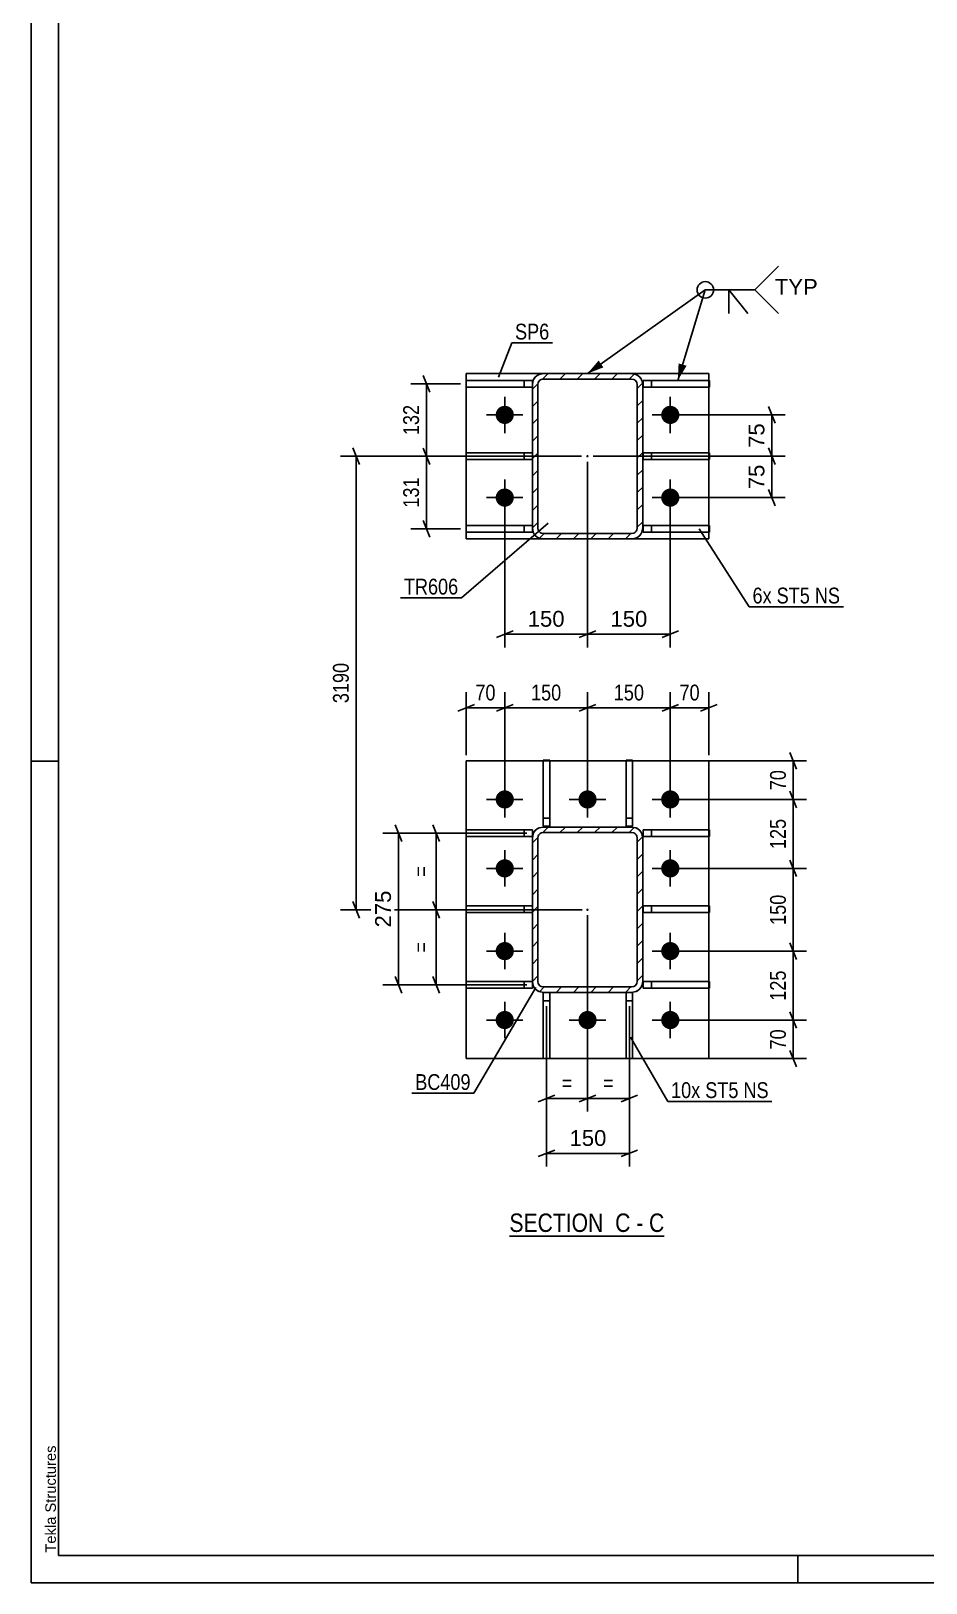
# Model space of a CAD drawing. Header units: millimetres. Extents: x 0 to 1189, y 0 to 841.
# Drawn here: x 0 to 162.2, y 0 to 281.4 of the extents above; entities that cross this region are included whole.
import ezdxf

# ---------------------------------------------------------------- set-up
doc = ezdxf.new("R2010")
doc.units = ezdxf.units.MM
doc.linetypes.add('DXK_LINE_DOT2', pattern=[3.9198, 1.9599, -1.9599])
doc.linetypes.add('DXK_LINE_DOT3', pattern=[5.9187, 2.979, -0.9799, 0.9799, -0.9799])
doc.styles.add('Arial', font='ARIAL.TTF', dxfattribs={"height": 0.2})
doc.styles.add('Arial Narrow', font='ARIALN.TTF', dxfattribs={"height": 0.2})

# ---------------------------------------------------------------- blocks, each defined once
blk = doc.blocks.new('Unknown-761554047-1135')
at = {"color": 5, "linetype": 'Continuous'}
for p, q in [((0, 841), (0, 0)), ((5, 836), (5, 5)), ((5, 149), (0, 149)), ((5, 5), (1184, 5)), ((139, 0), (139, 5)), ((0, 0), (1189, 0))]:
    blk.add_line(p, q, dxfattribs=at)
at = {"color": 174, "linetype": 'Continuous', "style": 'Arial'}
blk.add_text('Tekla Structures', height=1.9102, rotation=90, dxfattribs=at).set_placement((4.5, 5.5))
blk = doc.blocks.new('Unknown-761554047-14 - 5175')
at = {"color": 6, "linetype": 'Continuous'}
blk.add_line((86.72, 62.9), (114.79, 62.9), dxfattribs=at)
at = {"color": 0, "linetype": 'Continuous'}
blk.add_wipeout([(104.83, 63.65), (104.83, 67.15), (86.72, 67.15), (86.72, 63.65)], dxfattribs=at)
at = {"color": 7, "linetype": 'Continuous', "style": 'Arial Narrow'}
blk.add_text('SECTION ', height=3.34, dxfattribs=at).set_placement((86.72, 63.65))
at = {"color": 0, "linetype": 'Continuous'}
blk.add_wipeout([(108.65, 63.65), (108.65, 67.15), (105.88, 67.15), (105.88, 63.65)], dxfattribs=at)
blk.add_wipeout([(110.97, 63.65), (110.97, 67.15), (109.7, 67.15), (109.7, 63.65)], dxfattribs=at)
at = {"color": 7, "linetype": 'Continuous', "style": 'Arial Narrow'}
blk.add_text('C', height=3.34, dxfattribs=at).set_placement((105.88, 63.65))
at = {"color": 0, "linetype": 'Continuous'}
blk.add_wipeout([(114.79, 63.65), (114.79, 67.15), (112.02, 67.15), (112.02, 63.65)], dxfattribs=at)
at = {"color": 7, "linetype": 'Continuous', "style": 'Arial Narrow'}
for s, p in [('-', (109.7, 63.65)), ('C', (112.02, 63.65))]:
    blk.add_text(s, height=3.34, dxfattribs=at).set_placement(p)
blk = doc.blocks.new('Part-761554047-5218 - 5175')
at = {"color": 2, "linetype": 'Continuous'}
for p, q in [((92.85, 95.07), (92.85, 107.07)), ((92.85, 107.07), (92.87, 107.07)), ((94.05, 107.07), (94.05, 95.07)), ((94.05, 95.07), (92.85, 95.07))]:
    blk.add_line(p, q, dxfattribs=at)
at = {"color": 7, "linetype": 'DXK_LINE_DOT2'}
for p, q in [((92.85, 107.07), (94.05, 107.07)), ((92.85, 105.57), (94.05, 105.57))]:
    blk.add_line(p, q, dxfattribs=at)
blk = doc.blocks.new('Part-761554047-5250 - 5175')
at = {"linetype": 'Continuous'}
h = blk.add_hatch(dxfattribs=at)
h.set_pattern_fill('', scale=0.7, style=0, pattern_type=0)
h.set_pattern_definition([(45, (90.87, 109.0657), (-1.57154, 1.57154), [])])
h.paths.add_polyline_path([(90.87, 135.07), (90.87, 109.07), (91.02, 108.3), (91.46, 107.65), (92.1, 107.22), (92.87, 107.07), (108.87, 107.07), (109.64, 107.22), (110.28, 107.65), (110.72, 108.3), (110.87, 109.07), (110.87, 135.07), (110.72, 135.83), (110.28, 136.48), (109.64, 136.91), (108.87, 137.07), (92.87, 137.07), (92.1, 136.91), (91.46, 136.48), (91.02, 135.83)])
h.paths.add_polyline_path([(92.16, 135.77), (92.49, 135.99), (92.87, 136.07), (108.87, 136.07), (109.25, 135.99), (109.58, 135.77), (109.79, 135.45), (109.87, 135.07), (109.87, 109.07), (109.79, 108.68), (109.58, 108.36), (109.25, 108.14), (108.87, 108.07), (92.87, 108.07), (92.49, 108.14), (92.16, 108.36), (91.95, 108.68), (91.87, 109.07), (91.87, 135.07), (91.95, 135.45)])
blk.add_hatch(color=30, dxfattribs=at).paths.add_polyline_path([(100.87, 121.97, -1), (100.87, 122.17, -1)])
at = {"color": 7, "linetype": 'DXK_LINE_DOT2'}
for p, q in [((90.87, 135.07), (91.02, 135.83)), ((91.95, 135.45), (91.87, 135.07)), ((92.1, 136.91), (92.87, 137.07)), ((92.87, 136.07), (92.49, 135.99)), ((92.87, 137.07), (108.87, 137.07)), ((92.87, 136.07), (108.87, 136.07)), ((108.87, 137.07), (109.64, 136.91)), ((109.25, 135.99), (108.87, 136.07)), ((109.87, 135.07), (109.79, 135.45)), ((110.72, 135.83), (110.87, 135.07)), ((90.87, 109.07), (90.87, 135.07)), ((91.87, 109.07), (91.87, 135.07)), ((109.87, 109.07), (109.87, 135.07)), ((110.87, 109.07), (110.87, 135.07)), ((91.02, 108.3), (90.87, 109.07)), ((91.87, 109.07), (91.95, 108.68)), ((92.87, 107.07), (92.1, 107.22)), ((92.49, 108.14), (92.87, 108.07)), ((92.87, 108.07), (108.87, 108.07)), ((92.87, 107.07), (108.87, 107.07)), ((108.87, 108.07), (109.25, 108.14)), ((109.64, 107.22), (108.87, 107.07)), ((109.79, 108.68), (109.87, 109.07)), ((110.87, 109.07), (110.72, 108.3))]:
    blk.add_line(p, q, dxfattribs=at)
at = {"color": 2, "linetype": 'Continuous'}
for p, q in [((91.02, 135.83), (90.87, 135.07)), ((91.87, 135.07), (91.95, 135.45)), ((92.87, 137.07), (92.1, 136.91)), ((92.49, 135.99), (92.87, 136.07)), ((92.87, 137.07), (108.87, 137.07)), ((92.87, 136.07), (108.87, 136.07)), ((109.64, 136.91), (108.87, 137.07)), ((108.87, 136.07), (109.25, 135.99)), ((109.79, 135.45), (109.87, 135.07)), ((110.87, 135.07), (110.72, 135.83)), ((90.87, 109.07), (90.87, 135.07)), ((91.87, 109.07), (91.87, 135.07)), ((109.87, 109.07), (109.87, 135.07)), ((110.87, 109.07), (110.87, 135.07)), ((90.87, 109.07), (91.02, 108.3)), ((91.95, 108.68), (91.87, 109.07)), ((92.1, 107.22), (92.87, 107.07)), ((92.87, 108.07), (92.49, 108.14)), ((92.87, 108.07), (108.87, 108.07)), ((92.87, 107.07), (108.87, 107.07)), ((109.25, 108.14), (108.87, 108.07)), ((108.87, 107.07), (109.64, 107.22)), ((109.87, 109.07), (109.79, 108.68)), ((110.72, 108.3), (110.87, 109.07))]:
    blk.add_line(p, q, dxfattribs=at)
at = {"color": 30, "linetype": 'DXK_LINE_DOT3'}
blk.add_line((100.87, 122.07), (100.87, 122.07), dxfattribs=at)
at = {"color": 30, "linetype": 'Continuous'}
blk.add_circle((100.87, 122.07), 0.1, dxfattribs=at)
at = {"color": 7, "linetype": 'DXK_LINE_DOT2'}
for centre, radius, start, end in [((92.87, 135.07), 2, 112.5, 157.5), ((92.87, 135.07), 1, 112.5, 157.5), ((108.87, 135.07), 1, 22.5, 67.5), ((108.87, 135.07), 2, 22.5, 67.5), ((92.87, 109.07), 2, 202.5, 247.5), ((92.87, 109.07), 1, 202.5, 247.5), ((108.87, 109.07), 1, 292.5, 337.5), ((108.87, 109.07), 2, 292.5, 337.5)]:
    blk.add_arc(centre, radius, start, end, dxfattribs=at)
at = {"color": 2, "linetype": 'Continuous'}
for centre, radius, start, end in [((92.87, 135.07), 2, 112.5, 157.5), ((92.87, 135.07), 1, 112.5, 157.5), ((108.87, 135.07), 1, 22.5, 67.5), ((108.87, 135.07), 2, 22.5, 67.5), ((92.87, 109.07), 2, 202.5, 247.5), ((92.87, 109.07), 1, 202.5, 247.5), ((108.87, 109.07), 1, 292.5, 337.5), ((108.87, 109.07), 2, 292.5, 337.5)]:
    blk.add_arc(centre, radius, start, end, dxfattribs=at)
blk = doc.blocks.new('Part-761554047-5229 - 5175')
at = {"color": 2, "linetype": 'Continuous'}
for p, q in [((78.87, 149.07), (92.85, 149.07)), ((78.87, 95.07), (78.87, 149.07)), ((107.85, 149.07), (94.05, 149.07)), ((122.87, 149.07), (109.05, 149.07)), ((122.87, 136.55), (122.87, 149.07)), ((122.87, 122.8), (122.87, 135.35)), ((122.87, 109.05), (122.87, 121.6)), ((122.87, 95.07), (122.87, 107.85)), ((122.87, 95.07), (78.87, 95.07))]:
    blk.add_line(p, q, dxfattribs=at)
at = {"color": 7, "linetype": 'DXK_LINE_DOT2'}
for p, q in [((92.85, 149.07), (94.05, 149.07)), ((109.05, 149.07), (107.85, 149.07)), ((122.87, 135.35), (122.87, 136.55)), ((122.87, 121.6), (122.87, 122.8)), ((122.87, 107.85), (122.87, 109.05))]:
    blk.add_line(p, q, dxfattribs=at)
blk = doc.blocks.new('Part-761554047-5213 - 5175')
at = {"color": 2, "linetype": 'Continuous'}
for p, q in [((107.85, 137.2), (107.85, 149.2)), ((107.85, 149.2), (109.05, 149.2)), ((109.05, 149.2), (109.05, 137.2)), ((109.05, 137.2), (107.85, 137.2))]:
    blk.add_line(p, q, dxfattribs=at)
at = {"color": 7, "linetype": 'DXK_LINE_DOT2'}
blk.add_line((107.85, 138.7), (109.05, 138.7), dxfattribs=at)
blk = doc.blocks.new('Part-761554047-5223 - 5175')
at = {"color": 2, "linetype": 'Continuous'}
for p, q in [((107.85, 95.07), (107.85, 107.07)), ((109.05, 107.07), (108.87, 107.07)), ((109.05, 107.07), (109.05, 95.07)), ((109.05, 95.07), (107.85, 95.07))]:
    blk.add_line(p, q, dxfattribs=at)
at = {"color": 7, "linetype": 'DXK_LINE_DOT2'}
for p, q in [((108.87, 107.07), (107.85, 107.07)), ((107.85, 105.57), (109.05, 105.57))]:
    blk.add_line(p, q, dxfattribs=at)
blk = doc.blocks.new('Part-761554047-5288 - 5175')
at = {"color": 2, "linetype": 'Continuous'}
for p, q in [((92.85, 137.2), (92.85, 149.2)), ((92.85, 149.2), (94.05, 149.2)), ((94.05, 149.2), (94.05, 137.2)), ((94.05, 137.2), (92.85, 137.2))]:
    blk.add_line(p, q, dxfattribs=at)
at = {"color": 7, "linetype": 'DXK_LINE_DOT2'}
blk.add_line((92.85, 138.7), (94.05, 138.7), dxfattribs=at)
blk = doc.blocks.new('Part-761554047-5228 - 5175')
at = {"color": 2, "linetype": 'Continuous'}
for p, q in [((78.87, 189.3), (78.87, 219.3)), ((78.87, 219.3), (92.87, 219.3)), ((122.87, 219.3), (108.87, 219.3)), ((122.87, 219.3), (122.87, 218.05)), ((122.87, 216.85), (122.87, 204.9)), ((122.87, 191.75), (122.87, 203.7)), ((78.87, 189.3), (92.87, 189.3)), ((122.87, 189.3), (108.87, 189.3)), ((122.87, 189.3), (122.87, 190.55))]:
    blk.add_line(p, q, dxfattribs=at)
at = {"color": 7, "linetype": 'DXK_LINE_DOT2'}
for p, q in [((92.87, 219.3), (108.87, 219.3)), ((122.87, 219.3), (122.87, 203.7)), ((122.87, 218.05), (122.87, 216.85)), ((122.87, 203.7), (122.87, 204.9)), ((122.87, 190.55), (122.87, 191.75)), ((92.87, 189.3), (108.87, 189.3))]:
    blk.add_line(p, q, dxfattribs=at)
blk = doc.blocks.new('Part-761554047-5245 - 5175')
at = {"linetype": 'Continuous'}
h = blk.add_hatch(dxfattribs=at)
h.set_pattern_fill('', scale=0.7, style=0, pattern_type=0)
h.set_pattern_definition([(45, (90.87, 191.296), (-1.57154, 1.57154), [])])
h.paths.add_polyline_path([(90.87, 217.3), (90.87, 191.3), (91.02, 190.53), (91.46, 189.88), (92.1, 189.45), (92.87, 189.3), (108.87, 189.3), (109.64, 189.45), (110.28, 189.88), (110.72, 190.53), (110.87, 191.3), (110.87, 217.3), (110.72, 218.06), (110.28, 218.71), (109.64, 219.14), (108.87, 219.3), (92.87, 219.3), (92.1, 219.14), (91.46, 218.71), (91.02, 218.06)])
h.paths.add_polyline_path([(92.16, 218), (92.49, 218.22), (92.87, 218.3), (108.87, 218.3), (109.25, 218.22), (109.58, 218), (109.79, 217.68), (109.87, 217.3), (109.87, 191.3), (109.79, 190.91), (109.58, 190.59), (109.25, 190.37), (108.87, 190.3), (92.87, 190.3), (92.49, 190.37), (92.16, 190.59), (91.95, 190.91), (91.87, 191.3), (91.87, 217.3), (91.95, 217.68)])
blk.add_hatch(color=30, dxfattribs=at).paths.add_polyline_path([(100.87, 204.2, -1), (100.87, 204.4, -1)])
at = {"color": 7, "linetype": 'DXK_LINE_DOT2'}
for p, q in [((90.87, 217.3), (91.02, 218.06)), ((90.87, 191.3), (90.87, 217.3)), ((91.95, 217.68), (91.87, 217.3)), ((91.87, 191.3), (91.87, 217.3)), ((92.1, 219.14), (92.87, 219.3)), ((92.87, 218.3), (92.49, 218.22)), ((92.87, 219.3), (108.87, 219.3)), ((92.87, 218.3), (108.87, 218.3)), ((108.87, 219.3), (109.64, 219.14)), ((109.25, 218.22), (108.87, 218.3)), ((109.87, 217.3), (109.79, 217.68)), ((109.87, 191.3), (109.87, 217.3)), ((110.72, 218.06), (110.87, 217.3)), ((110.87, 191.3), (110.87, 217.3)), ((91.02, 190.53), (90.87, 191.3)), ((91.87, 191.3), (91.95, 190.91)), ((92.87, 189.3), (92.1, 189.45)), ((92.49, 190.37), (92.87, 190.3)), ((92.87, 190.3), (108.87, 190.3)), ((92.87, 189.3), (108.87, 189.3)), ((108.87, 190.3), (109.25, 190.37)), ((109.64, 189.45), (108.87, 189.3)), ((109.79, 190.91), (109.87, 191.3)), ((110.87, 191.3), (110.72, 190.53))]:
    blk.add_line(p, q, dxfattribs=at)
at = {"color": 2, "linetype": 'Continuous'}
for p, q in [((91.02, 218.06), (90.87, 217.3)), ((90.87, 191.3), (90.87, 217.3)), ((91.87, 217.3), (91.95, 217.68)), ((91.87, 191.3), (91.87, 217.3)), ((92.87, 219.3), (92.1, 219.14)), ((92.49, 218.22), (92.87, 218.3)), ((92.87, 219.3), (108.87, 219.3)), ((92.87, 218.3), (108.87, 218.3)), ((109.64, 219.14), (108.87, 219.3)), ((108.87, 218.3), (109.25, 218.22)), ((109.79, 217.68), (109.87, 217.3)), ((109.87, 191.3), (109.87, 217.3)), ((110.87, 217.3), (110.72, 218.06)), ((110.87, 191.3), (110.87, 217.3)), ((90.87, 191.3), (91.02, 190.53)), ((91.95, 190.91), (91.87, 191.3)), ((92.1, 189.45), (92.87, 189.3)), ((92.87, 190.3), (92.49, 190.37)), ((92.87, 190.3), (108.87, 190.3)), ((92.87, 189.3), (108.87, 189.3)), ((109.25, 190.37), (108.87, 190.3)), ((108.87, 189.3), (109.64, 189.45)), ((109.87, 191.3), (109.79, 190.91)), ((110.72, 190.53), (110.87, 191.3))]:
    blk.add_line(p, q, dxfattribs=at)
at = {"color": 30, "linetype": 'DXK_LINE_DOT3'}
blk.add_line((100.87, 204.3), (100.87, 204.3), dxfattribs=at)
at = {"color": 30, "linetype": 'Continuous'}
blk.add_circle((100.87, 204.3), 0.1, dxfattribs=at)
at = {"color": 7, "linetype": 'DXK_LINE_DOT2'}
for centre, radius, start, end in [((92.87, 217.3), 2, 112.5, 157.5), ((92.87, 217.3), 1, 112.5, 157.5), ((108.87, 217.3), 1, 22.5, 67.5), ((108.87, 217.3), 2, 22.5, 67.5), ((92.87, 191.3), 2, 202.5, 247.5), ((92.87, 191.3), 1, 202.5, 247.5), ((108.87, 191.3), 1, 292.5, 337.5), ((108.87, 191.3), 2, 292.5, 337.5)]:
    blk.add_arc(centre, radius, start, end, dxfattribs=at)
at = {"color": 2, "linetype": 'Continuous'}
for centre, radius, start, end in [((92.87, 217.3), 2, 112.5, 157.5), ((92.87, 217.3), 1, 112.5, 157.5), ((108.87, 217.3), 1, 22.5, 67.5), ((108.87, 217.3), 2, 22.5, 67.5), ((92.87, 191.3), 2, 202.5, 247.5), ((92.87, 191.3), 1, 202.5, 247.5), ((108.87, 191.3), 1, 292.5, 337.5), ((108.87, 191.3), 2, 292.5, 337.5)]:
    blk.add_arc(centre, radius, start, end, dxfattribs=at)
blk = doc.blocks.new('Part-761554047-5258 - 5175')
at = {"color": 2, "linetype": 'Continuous'}
for p, q in [((122.95, 109.05), (110.95, 109.05)), ((110.95, 107.85), (110.95, 109.05)), ((122.95, 107.85), (110.95, 107.85)), ((122.95, 109.05), (122.95, 107.85))]:
    blk.add_line(p, q, dxfattribs=at)
at = {"color": 7, "linetype": 'DXK_LINE_DOT2'}
blk.add_line((112.45, 107.85), (112.45, 109.05), dxfattribs=at)
blk = doc.blocks.new('Part-761554047-5263 - 5175')
at = {"color": 2, "linetype": 'Continuous'}
for p, q in [((122.95, 136.55), (110.95, 136.55)), ((110.95, 135.35), (110.95, 136.55)), ((122.95, 135.35), (110.95, 135.35)), ((122.95, 136.55), (122.95, 135.35))]:
    blk.add_line(p, q, dxfattribs=at)
at = {"color": 7, "linetype": 'DXK_LINE_DOT2'}
blk.add_line((112.45, 135.35), (112.45, 136.55), dxfattribs=at)
blk = doc.blocks.new('Part-761554047-5268 - 5175')
at = {"color": 2, "linetype": 'Continuous'}
for p, q in [((122.95, 122.8), (110.95, 122.8)), ((110.95, 121.6), (110.95, 122.8)), ((122.95, 121.6), (110.95, 121.6)), ((122.95, 122.8), (122.95, 121.6))]:
    blk.add_line(p, q, dxfattribs=at)
at = {"color": 7, "linetype": 'DXK_LINE_DOT2'}
blk.add_line((112.45, 121.6), (112.45, 122.8), dxfattribs=at)
blk = doc.blocks.new('Part-761554047-5273 - 5175')
at = {"color": 2, "linetype": 'Continuous'}
for p, q in [((78.87, 107.85), (78.87, 109.05)), ((78.87, 109.05), (90.87, 109.05)), ((78.87, 107.85), (90.87, 107.85)), ((90.87, 107.85), (90.87, 109.05))]:
    blk.add_line(p, q, dxfattribs=at)
at = {"color": 7, "linetype": 'DXK_LINE_DOT2'}
blk.add_line((89.37, 107.85), (89.37, 109.05), dxfattribs=at)
blk = doc.blocks.new('Part-761554047-5278 - 5175')
at = {"color": 2, "linetype": 'Continuous'}
for p, q in [((78.87, 135.35), (78.87, 136.55)), ((78.87, 136.55), (90.87, 136.55)), ((78.87, 135.35), (90.87, 135.35)), ((90.87, 135.35), (90.87, 136.55))]:
    blk.add_line(p, q, dxfattribs=at)
at = {"color": 7, "linetype": 'DXK_LINE_DOT2'}
blk.add_line((89.37, 135.35), (89.37, 136.55), dxfattribs=at)
blk = doc.blocks.new('Bolt-761554047-5347 - 5175')
at = {"linetype": 'Continuous'}
for points in [[(84.22, 211.8, -1), (87.52, 211.8, -1)], [(114.22, 211.8, -1), (117.52, 211.8, -1)], [(84.22, 196.8, -1), (87.52, 196.8, -1)], [(114.22, 196.8, -1), (117.52, 196.8, -1)]]:
    blk.add_hatch(color=1, dxfattribs=at).paths.add_polyline_path(points)
at = {"color": 1, "linetype": 'Continuous'}
for p, q in [((85.87, 208.5), (85.87, 215.1)), ((115.87, 208.5), (115.87, 215.1)), ((82.57, 211.8), (89.17, 211.8)), ((112.57, 211.8), (119.17, 211.8)), ((85.87, 193.5), (85.87, 200.1)), ((115.87, 193.5), (115.87, 200.1)), ((82.57, 196.8), (89.17, 196.8)), ((112.57, 196.8), (119.17, 196.8))]:
    blk.add_line(p, q, dxfattribs=at)
blk = doc.blocks.new('Part-761554047-5283 - 5175')
at = {"color": 2, "linetype": 'Continuous'}
for p, q in [((78.87, 121.6), (78.87, 122.8)), ((78.87, 122.8), (90.87, 122.8)), ((78.87, 121.6), (90.87, 121.6))]:
    blk.add_line(p, q, dxfattribs=at)
at = {"color": 7, "linetype": 'DXK_LINE_DOT2'}
for p, q in [((89.37, 121.6), (89.37, 122.8)), ((90.87, 121.6), (90.87, 122.8))]:
    blk.add_line(p, q, dxfattribs=at)
blk = doc.blocks.new('Part-761554047-5311 - 5175')
at = {"color": 2, "linetype": 'Continuous'}
for p, q in [((122.95, 191.75), (110.95, 191.75)), ((110.95, 190.55), (110.95, 191.75)), ((122.95, 191.75), (122.95, 190.55)), ((122.95, 190.55), (110.95, 190.55))]:
    blk.add_line(p, q, dxfattribs=at)
at = {"color": 7, "linetype": 'DXK_LINE_DOT2'}
blk.add_line((112.45, 190.55), (112.45, 191.75), dxfattribs=at)
blk = doc.blocks.new('Part-761554047-5316 - 5175')
at = {"color": 2, "linetype": 'Continuous'}
for p, q in [((122.95, 218.05), (110.95, 218.05)), ((110.95, 216.85), (110.95, 218.05)), ((122.95, 216.85), (110.95, 216.85)), ((122.95, 218.05), (122.95, 216.85))]:
    blk.add_line(p, q, dxfattribs=at)
at = {"color": 7, "linetype": 'DXK_LINE_DOT2'}
blk.add_line((112.45, 216.85), (112.45, 218.05), dxfattribs=at)
blk = doc.blocks.new('Part-761554047-5321 - 5175')
at = {"color": 2, "linetype": 'Continuous'}
for p, q in [((122.95, 204.9), (110.95, 204.9)), ((110.95, 203.7), (110.95, 204.9)), ((122.95, 203.7), (110.95, 203.7)), ((122.95, 204.9), (122.95, 203.7))]:
    blk.add_line(p, q, dxfattribs=at)
at = {"color": 7, "linetype": 'DXK_LINE_DOT2'}
blk.add_line((112.45, 203.7), (112.45, 204.9), dxfattribs=at)
blk = doc.blocks.new('Part-761554047-5326 - 5175')
at = {"color": 2, "linetype": 'Continuous'}
for p, q in [((78.87, 190.55), (78.87, 191.75)), ((78.87, 191.75), (90.87, 191.75)), ((78.87, 190.55), (90.87, 190.55)), ((90.87, 190.55), (90.87, 191.3))]:
    blk.add_line(p, q, dxfattribs=at)
at = {"color": 7, "linetype": 'DXK_LINE_DOT2'}
for p, q in [((89.37, 190.55), (89.37, 191.75)), ((90.87, 191.3), (90.87, 191.75))]:
    blk.add_line(p, q, dxfattribs=at)
blk = doc.blocks.new('Part-761554047-5331 - 5175')
at = {"color": 2, "linetype": 'Continuous'}
for p, q in [((78.87, 216.85), (78.87, 218.05)), ((78.87, 218.05), (90.87, 218.05)), ((78.87, 216.85), (90.87, 216.85)), ((90.87, 218.05), (90.87, 217.3))]:
    blk.add_line(p, q, dxfattribs=at)
at = {"color": 7, "linetype": 'DXK_LINE_DOT2'}
for p, q in [((89.37, 216.85), (89.37, 218.05)), ((90.87, 217.3), (90.87, 216.85))]:
    blk.add_line(p, q, dxfattribs=at)
blk = doc.blocks.new('Part-761554047-5336 - 5175')
at = {"color": 2, "linetype": 'Continuous'}
for p, q in [((78.87, 203.7), (78.87, 204.9)), ((78.87, 204.9), (90.87, 204.9)), ((78.87, 203.7), (90.87, 203.7))]:
    blk.add_line(p, q, dxfattribs=at)
at = {"color": 7, "linetype": 'DXK_LINE_DOT2'}
for p, q in [((89.37, 203.7), (89.37, 204.9)), ((90.87, 204.9), (90.87, 203.7))]:
    blk.add_line(p, q, dxfattribs=at)
blk = doc.blocks.new('Bolt-761554047-5348 - 5175')
at = {"linetype": 'Continuous'}
for points in [[(84.22, 142.07, -1), (87.52, 142.07, -1)], [(99.22, 142.07, -1), (102.52, 142.07, -1)], [(114.22, 142.07, -1), (117.52, 142.07, -1)], [(84.22, 129.57, -1), (87.52, 129.57, -1)], [(114.22, 129.57, -1), (117.52, 129.57, -1)], [(84.22, 114.57, -1), (87.52, 114.57, -1)], [(114.22, 114.57, -1), (117.52, 114.57, -1)], [(84.22, 102.07, -1), (87.52, 102.07, -1)], [(99.22, 102.07, -1), (102.52, 102.07, -1)], [(114.22, 102.07, -1), (117.52, 102.07, -1)]]:
    blk.add_hatch(color=1, dxfattribs=at).paths.add_polyline_path(points)
at = {"color": 1, "linetype": 'Continuous'}
for p, q in [((85.87, 138.77), (85.87, 145.37)), ((100.87, 138.77), (100.87, 145.37)), ((115.87, 138.77), (115.87, 145.37)), ((82.57, 142.07), (89.17, 142.07)), ((97.57, 142.07), (104.17, 142.07)), ((112.57, 142.07), (119.17, 142.07)), ((85.87, 126.27), (85.87, 132.87)), ((115.87, 126.27), (115.87, 132.87)), ((82.57, 129.57), (89.17, 129.57)), ((112.57, 129.57), (119.17, 129.57)), ((85.87, 111.27), (85.87, 117.87)), ((115.87, 111.27), (115.87, 117.87)), ((82.57, 114.57), (89.17, 114.57)), ((112.57, 114.57), (119.17, 114.57)), ((85.87, 98.77), (85.87, 105.37)), ((100.87, 98.77), (100.87, 105.37)), ((115.87, 98.77), (115.87, 105.37)), ((82.57, 102.07), (89.17, 102.07)), ((97.57, 102.07), (104.17, 102.07)), ((112.57, 102.07), (119.17, 102.07))]:
    blk.add_line(p, q, dxfattribs=at)
blk = doc.blocks.new('StraightDimension-761554047-5542 - 5175')
at = {"color": 7, "linetype": 'Continuous'}
for p, q in [((100.87, 121.07), (100.87, 85.46)), ((108.45, 94.07), (108.45, 85.46)), ((99.37, 87.26), (102.37, 88.46)), ((100.87, 87.86), (108.45, 87.86)), ((109.95, 88.46), (106.95, 87.26))]:
    blk.add_line(p, q, dxfattribs=at)
at = {"color": 0}
blk.add_wipeout([(106.22, 88.61), (106.22, 92.81), (103.1, 92.81), (103.1, 88.61)], dxfattribs=at)
at = {"color": 3, "style": 'Arial Narrow'}
blk.add_text('=', height=2.86, dxfattribs=at).set_placement((103.7, 89.21))
blk = doc.blocks.new('StraightDimension-761554047-9166 - 5175')
at = {"color": 7, "linetype": 'Continuous'}
for p, q in [((100.87, 143.07), (100.87, 161.52)), ((115.87, 143.07), (115.87, 161.52)), ((102.37, 159.27), (99.37, 158.07)), ((100.87, 158.67), (115.87, 158.67)), ((114.37, 158.07), (117.37, 159.27))]:
    blk.add_line(p, q, dxfattribs=at)
at = {"color": 0}
blk.add_wipeout([(111.71, 159.42), (111.71, 163.62), (105.03, 163.62), (105.03, 159.42)], dxfattribs=at)
at = {"color": 3, "style": 'Arial Narrow'}
blk.add_text('150', height=2.863, dxfattribs=at).set_placement((105.63, 160.02))
blk = doc.blocks.new('StraightDimension-761554047-5547 - 5175')
at = {"color": 7, "linetype": 'Continuous'}
for p, q in [((100.87, 121.07), (100.87, 85.46)), ((93.45, 94.07), (93.45, 85.46)), ((91.95, 87.26), (94.95, 88.46)), ((93.45, 87.86), (100.87, 87.86)), ((102.37, 88.46), (99.37, 87.26))]:
    blk.add_line(p, q, dxfattribs=at)
at = {"color": 0}
blk.add_wipeout([(98.72, 88.61), (98.72, 92.81), (95.6, 92.81), (95.6, 88.61)], dxfattribs=at)
at = {"color": 3, "style": 'Arial Narrow'}
blk.add_text('=', height=2.86, dxfattribs=at).set_placement((96.2, 89.21))
blk = doc.blocks.new('StraightDimension-761554047-5521 - 5175')
at = {"color": 7, "linetype": 'Continuous'}
for p, q in [((78.87, 150.07), (78.87, 161.52)), ((85.87, 143.07), (85.87, 161.52)), ((77.37, 158.07), (80.37, 159.27)), ((78.87, 158.67), (85.87, 158.67)), ((87.37, 159.27), (84.37, 158.07))]:
    blk.add_line(p, q, dxfattribs=at)
at = {"color": 0}
blk.add_wipeout([(84.8, 159.42), (84.8, 163.62), (79.94, 163.62), (79.94, 159.42)], dxfattribs=at)
at = {"color": 3, "style": 'Arial Narrow'}
blk.add_text('70', height=2.863, dxfattribs=at).set_placement((80.54, 160.02))
blk = doc.blocks.new('StraightDimension-761554047-9174 - 5175')
at = {"color": 7, "linetype": 'Continuous'}
for p, q in [((137.57, 150.57), (138.77, 147.57)), ((79.87, 149.07), (140.57, 149.07)), ((138.17, 142.07), (138.17, 149.07)), ((138.77, 140.57), (137.57, 143.57)), ((116.87, 142.07), (140.57, 142.07))]:
    blk.add_line(p, q, dxfattribs=at)
at = {"color": 0}
blk.add_wipeout([(137.42, 147.99), (133.22, 147.99), (133.22, 143.14), (137.42, 143.14)], dxfattribs=at)
at = {"color": 3, "style": 'Arial Narrow'}
blk.add_text('70', height=2.863, rotation=90.0002, dxfattribs=at).set_placement((136.82, 143.74))
blk = doc.blocks.new('StraightDimension-761554047-9175 - 5175')
at = {"color": 7, "linetype": 'Continuous'}
for p, q in [((116.87, 102.07), (140.57, 102.07)), ((137.57, 103.57), (138.77, 100.57)), ((138.17, 95.07), (138.17, 102.07)), ((138.77, 93.57), (137.57, 96.57)), ((79.87, 95.07), (140.57, 95.07))]:
    blk.add_line(p, q, dxfattribs=at)
at = {"color": 0}
blk.add_wipeout([(137.42, 100.99), (133.22, 100.99), (133.22, 96.14), (137.42, 96.14)], dxfattribs=at)
at = {"color": 3, "style": 'Arial Narrow'}
blk.add_text('70', height=2.863, rotation=90.0002, dxfattribs=at).set_placement((136.82, 96.74))
blk = doc.blocks.new('StraightDimension-761554047-5460 - 5175')
at = {"color": 7, "linetype": 'Continuous'}
for p, q in [((77.87, 217.45), (68.82, 217.45)), ((72.27, 215.95), (71.07, 218.95)), ((71.67, 204.29), (71.67, 217.45)), ((71.07, 205.79), (72.27, 202.79)), ((99.79, 204.29), (68.82, 204.29))]:
    blk.add_line(p, q, dxfattribs=at)
at = {"color": 0}
blk.add_wipeout([(70.92, 214.21), (66.72, 214.21), (66.72, 207.53), (70.92, 207.53)], dxfattribs=at)
at = {"color": 3, "style": 'Arial Narrow'}
blk.add_text('132', height=2.863, rotation=90.0002, dxfattribs=at).set_placement((70.32, 208.13))
blk = doc.blocks.new('StraightDimension-761554047-14229 - 5175')
at = {"color": 7, "linetype": 'Continuous'}
for p, q in [((100.87, 203.3), (100.87, 169.64)), ((115.87, 195.8), (115.87, 169.64)), ((102.37, 172.64), (99.37, 171.44)), ((100.87, 172.04), (115.87, 172.04)), ((114.37, 171.44), (117.37, 172.64))]:
    blk.add_line(p, q, dxfattribs=at)
at = {"color": 0}
blk.add_wipeout([(112.31, 172.79), (112.31, 176.99), (104.43, 176.99), (104.43, 172.79)], dxfattribs=at)
at = {"color": 3, "style": 'Arial'}
blk.add_text('150', height=2.865, dxfattribs=at).set_placement((105.03, 173.39))
blk = doc.blocks.new('StraightDimension-761554047-5446 - 5175')
at = {"color": 7, "linetype": 'Continuous'}
for p, q in [((59.54, 202.8), (58.34, 205.8)), ((89.87, 204.3), (56.09, 204.3)), ((58.94, 122.07), (58.94, 204.3)), ((99.87, 122.07), (56.09, 122.07)), ((58.34, 123.57), (59.54, 120.57))]:
    blk.add_line(p, q, dxfattribs=at)
at = {"color": 0}
blk.add_wipeout([(58.19, 167.44), (53.99, 167.44), (53.99, 158.93), (58.19, 158.93)], dxfattribs=at)
at = {"color": 3, "style": 'Arial Narrow'}
blk.add_text('3190', height=2.863, rotation=90.0002, dxfattribs=at).set_placement((57.59, 159.53))
blk = doc.blocks.new('StraightDimension-761554047-5531 - 5175')
at = {"color": 7, "linetype": 'Continuous'}
for p, q in [((115.87, 143.07), (115.87, 161.52)), ((122.87, 150.07), (122.87, 161.52)), ((114.37, 158.07), (117.37, 159.27)), ((115.87, 158.67), (122.87, 158.67)), ((124.37, 159.27), (121.37, 158.07))]:
    blk.add_line(p, q, dxfattribs=at)
at = {"color": 0}
blk.add_wipeout([(121.8, 159.42), (121.8, 163.62), (116.94, 163.62), (116.94, 159.42)], dxfattribs=at)
at = {"color": 3, "style": 'Arial Narrow'}
blk.add_text('70', height=2.863, dxfattribs=at).set_placement((117.54, 160.02))
blk = doc.blocks.new('StraightDimension-761554047-5467 - 5175')
at = {"color": 7, "linetype": 'Continuous'}
for p, q in [((72.27, 202.79), (71.07, 205.79)), ((99.79, 204.29), (68.82, 204.29)), ((71.67, 191.15), (71.67, 204.29)), ((71.07, 192.65), (72.27, 189.65)), ((77.87, 191.15), (68.82, 191.15))]:
    blk.add_line(p, q, dxfattribs=at)
at = {"color": 0}
blk.add_wipeout([(70.92, 201.06), (66.72, 201.06), (66.72, 194.38), (70.92, 194.38)], dxfattribs=at)
at = {"color": 3, "style": 'Arial Narrow'}
blk.add_text('131', height=2.863, rotation=90.0002, dxfattribs=at).set_placement((70.32, 194.98))
blk = doc.blocks.new('StraightDimension-761554047-9146 - 5175')
at = {"color": 7, "linetype": 'Continuous'}
for p, q in [((137.57, 116.07), (138.77, 113.07)), ((116.87, 114.57), (140.57, 114.57)), ((138.17, 102.07), (138.17, 114.57)), ((116.87, 102.07), (140.57, 102.07)), ((138.77, 100.57), (137.57, 103.57))]:
    blk.add_line(p, q, dxfattribs=at)
at = {"color": 0}
blk.add_wipeout([(137.42, 111.66), (133.22, 111.66), (133.22, 104.97), (137.42, 104.97)], dxfattribs=at)
at = {"color": 3, "style": 'Arial Narrow'}
blk.add_text('125', height=2.863, rotation=90.0002, dxfattribs=at).set_placement((136.82, 105.57))
blk = doc.blocks.new('StraightDimension-761554047-9148 - 5175')
at = {"color": 7, "linetype": 'Continuous'}
for p, q in [((116.87, 129.57), (140.57, 129.57)), ((138.77, 128.07), (137.57, 131.07)), ((138.17, 114.57), (138.17, 129.57)), ((137.57, 116.07), (138.77, 113.07)), ((116.87, 114.57), (140.57, 114.57))]:
    blk.add_line(p, q, dxfattribs=at)
at = {"color": 0}
blk.add_wipeout([(137.42, 125.41), (133.22, 125.41), (133.22, 118.72), (137.42, 118.72)], dxfattribs=at)
at = {"color": 3, "style": 'Arial Narrow'}
blk.add_text('150', height=2.863, rotation=90.0002, dxfattribs=at).set_placement((136.82, 119.32))
blk = doc.blocks.new('StraightDimension-761554047-9150 - 5175')
at = {"color": 7, "linetype": 'Continuous'}
for p, q in [((137.57, 143.57), (138.77, 140.57)), ((116.87, 142.07), (140.57, 142.07)), ((138.17, 129.57), (138.17, 142.07)), ((116.87, 129.57), (140.57, 129.57)), ((138.77, 128.07), (137.57, 131.07))]:
    blk.add_line(p, q, dxfattribs=at)
at = {"color": 0}
blk.add_wipeout([(137.42, 139.16), (133.22, 139.16), (133.22, 132.47), (137.42, 132.47)], dxfattribs=at)
at = {"color": 3, "style": 'Arial Narrow'}
blk.add_text('125', height=2.863, rotation=90.0002, dxfattribs=at).set_placement((136.82, 133.07))
blk = doc.blocks.new('StraightDimension-761554047-9164 - 5175')
at = {"color": 7, "linetype": 'Continuous'}
for p, q in [((85.87, 143.07), (85.87, 161.52)), ((100.87, 143.07), (100.87, 161.52)), ((87.37, 159.27), (84.37, 158.07)), ((85.87, 158.67), (100.87, 158.67)), ((99.37, 158.07), (102.37, 159.27))]:
    blk.add_line(p, q, dxfattribs=at)
at = {"color": 0}
blk.add_wipeout([(96.71, 159.42), (96.71, 163.62), (90.03, 163.62), (90.03, 159.42)], dxfattribs=at)
at = {"color": 3, "style": 'Arial Narrow'}
blk.add_text('150', height=2.863, dxfattribs=at).set_placement((90.63, 160.02))
blk = doc.blocks.new('StraightDimension-761554047-13929 - 5175')
at = {"color": 7, "linetype": 'Continuous'}
for p, q in [((89.87, 135.95), (70.59, 135.95)), ((74.04, 134.45), (72.84, 137.45)), ((73.44, 122.07), (73.44, 135.95)), ((99.87, 122.07), (70.59, 122.07)), ((72.84, 123.57), (74.04, 120.57))]:
    blk.add_line(p, q, dxfattribs=at)
at = {"color": 0}
blk.add_wipeout([(72.69, 130.57), (68.49, 130.57), (68.49, 127.45), (72.69, 127.45)], dxfattribs=at)
at = {"color": 3, "style": 'Arial Narrow'}
blk.add_text('=', height=2.86, rotation=90.0002, dxfattribs=at).set_placement((72.09, 128.05))
blk = doc.blocks.new('StraightDimension-761554047-13930 - 5175')
at = {"color": 7, "linetype": 'Continuous'}
for p, q in [((99.87, 122.07), (70.59, 122.07)), ((74.04, 120.57), (72.84, 123.57)), ((73.44, 108.45), (73.44, 122.07)), ((72.84, 109.95), (74.04, 106.95)), ((89.87, 108.45), (70.59, 108.45))]:
    blk.add_line(p, q, dxfattribs=at)
at = {"color": 0}
blk.add_wipeout([(72.69, 116.82), (68.49, 116.82), (68.49, 113.7), (72.69, 113.7)], dxfattribs=at)
at = {"color": 3, "style": 'Arial Narrow'}
blk.add_text('=', height=2.86, rotation=90.0002, dxfattribs=at).set_placement((72.09, 114.3))
blk = doc.blocks.new('StraightDimension-761554047-14110 - 5175')
at = {"color": 7, "linetype": 'Continuous'}
for p, q in [((93.45, 104.57), (93.45, 75.5)), ((108.45, 104.57), (108.45, 75.5)), ((94.95, 78.5), (91.95, 77.3)), ((93.45, 77.9), (108.45, 77.9)), ((106.95, 77.3), (109.95, 78.5))]:
    blk.add_line(p, q, dxfattribs=at)
at = {"color": 0}
blk.add_wipeout([(104.89, 78.65), (104.89, 82.85), (97.01, 82.85), (97.01, 78.65)], dxfattribs=at)
at = {"color": 3, "style": 'Arial'}
blk.add_text('150', height=2.865, dxfattribs=at).set_placement((97.61, 79.25))
blk = doc.blocks.new('StraightDimension-761554047-14180 - 5175')
at = {"color": 7, "linetype": 'Continuous'}
for p, q in [((116.87, 211.8), (136.68, 211.8)), ((133.68, 213.3), (134.88, 210.3)), ((134.28, 204.3), (134.28, 211.8)), ((134.88, 202.8), (133.68, 205.8)), ((101.87, 204.3), (136.68, 204.3))]:
    blk.add_line(p, q, dxfattribs=at)
at = {"color": 0}
blk.add_wipeout([(133.53, 210.87), (129.33, 210.87), (129.33, 205.22), (133.53, 205.22)], dxfattribs=at)
at = {"color": 3, "style": 'Arial'}
blk.add_text('75', height=2.865, rotation=90.0002, dxfattribs=at).set_placement((132.93, 205.82))
blk = doc.blocks.new('StraightDimension-761554047-14116 - 5175')
at = {"color": 7, "linetype": 'Continuous'}
for p, q in [((88.37, 135.95), (63.74, 135.95)), ((67.19, 134.45), (65.99, 137.45)), ((66.59, 108.45), (66.59, 135.95)), ((65.99, 109.95), (67.19, 106.95)), ((88.37, 108.45), (63.74, 108.45))]:
    blk.add_line(p, q, dxfattribs=at)
at = {"color": 0}
blk.add_wipeout([(65.84, 126.13), (61.64, 126.13), (61.64, 118.26), (65.84, 118.26)], dxfattribs=at)
at = {"color": 3, "style": 'Arial'}
blk.add_text('275', height=2.865, rotation=90.0002, dxfattribs=at).set_placement((65.24, 118.86))
blk = doc.blocks.new('StraightDimension-761554047-14181 - 5175')
at = {"color": 7, "linetype": 'Continuous'}
for p, q in [((133.68, 205.8), (134.88, 202.8)), ((101.87, 204.3), (136.68, 204.3)), ((134.28, 196.8), (134.28, 204.3)), ((134.88, 195.3), (133.68, 198.3)), ((116.87, 196.8), (136.68, 196.8))]:
    blk.add_line(p, q, dxfattribs=at)
at = {"color": 0}
blk.add_wipeout([(133.53, 203.37), (129.33, 203.37), (129.33, 197.72), (133.53, 197.72)], dxfattribs=at)
at = {"color": 3, "style": 'Arial'}
blk.add_text('75', height=2.865, rotation=90.0002, dxfattribs=at).set_placement((132.93, 198.32))
blk = doc.blocks.new('StraightDimension-761554047-14230 - 5175')
at = {"color": 7, "linetype": 'Continuous'}
for p, q in [((100.87, 203.3), (100.87, 169.64)), ((85.87, 195.8), (85.87, 169.64)), ((87.37, 172.64), (84.37, 171.44)), ((85.87, 172.04), (100.87, 172.04)), ((99.37, 171.44), (102.37, 172.64))]:
    blk.add_line(p, q, dxfattribs=at)
at = {"color": 0}
blk.add_wipeout([(97.31, 172.79), (97.31, 176.99), (89.43, 176.99), (89.43, 172.79)], dxfattribs=at)
at = {"color": 3, "style": 'Arial'}
blk.add_text('150', height=2.865, dxfattribs=at).set_placement((90.03, 173.39))
blk = doc.blocks.new('Mark-761554047-5241 - 5175')
at = {"color": 0}
blk.add_wipeout([(77.45, 179.23), (77.45, 182.23), (67.58, 182.23), (67.58, 179.23)], dxfattribs=at)
blk.add_wipeout([(77.45, 179.23), (77.45, 182.23), (67.58, 182.23), (67.58, 179.23)], dxfattribs=at)
at = {"color": 30, "linetype": 'Continuous'}
for p in [(93.76, 192.16), (66.98, 178.63)]:
    blk.add_line(p, (78.05, 178.63), dxfattribs=at)
at = {"color": 3, "style": 'Arial Narrow'}
blk.add_text('TR606', height=2.863, dxfattribs=at).set_placement((67.58, 179.23))
blk = doc.blocks.new('Mark-761554047-5224 - 5175')
at = {"color": 0}
blk.add_wipeout([(93.94, 225.47), (93.94, 228.47), (87.73, 228.47), (87.73, 225.47)], dxfattribs=at)
blk.add_wipeout([(93.94, 225.47), (93.94, 228.47), (87.73, 228.47), (87.73, 225.47)], dxfattribs=at)
at = {"color": 30, "linetype": 'Continuous'}
for p, q in [((84.76, 218.65), (87.13, 224.87)), ((87.13, 224.87), (94.54, 224.87))]:
    blk.add_line(p, q, dxfattribs=at)
at = {"color": 3, "style": 'Arial Narrow'}
blk.add_text('SP6', height=2.863, dxfattribs=at).set_placement((87.73, 225.47))
blk = doc.blocks.new('Mark-761554047-5246 - 5175')
at = {"color": 0}
blk.add_wipeout([(79.69, 89.4), (79.69, 92.4), (69.64, 92.4), (69.64, 89.4)], dxfattribs=at)
blk.add_wipeout([(79.69, 89.4), (79.69, 92.4), (69.64, 92.4), (69.64, 89.4)], dxfattribs=at)
at = {"color": 30, "linetype": 'Continuous'}
for p in [(91.49, 107.98), (69.04, 88.8)]:
    blk.add_line(p, (80.29, 88.8), dxfattribs=at)
at = {"color": 3, "style": 'Arial Narrow'}
blk.add_text('BC409', height=2.863, dxfattribs=at).set_placement((69.64, 89.4))
blk = doc.blocks.new('MarkSet-761554047-5649 - 5175')
at = {"color": 0}
blk.add_wipeout([(134.25, 177.61), (134.25, 180.61), (130.78, 180.61), (130.78, 177.61)], dxfattribs=at)
blk.add_wipeout([(134.25, 177.61), (134.25, 180.61), (130.78, 180.61), (130.78, 177.61)], dxfattribs=at)
at = {"color": 30, "linetype": 'Continuous'}
blk.add_line((121.08, 191.12), (130.18, 177.01), dxfattribs=at)
at = {"color": 0}
blk.add_wipeout([(141.18, 177.61), (141.18, 180.61), (135.15, 180.61), (135.15, 177.61)], dxfattribs=at)
blk.add_wipeout([(141.18, 177.61), (141.18, 180.61), (135.15, 180.61), (135.15, 177.61)], dxfattribs=at)
at = {"color": 3, "style": 'Arial Narrow'}
blk.add_text('6x', height=2.863, dxfattribs=at).set_placement((130.78, 177.61))
at = {"color": 0}
blk.add_wipeout([(146.64, 177.61), (146.64, 180.61), (142.08, 180.61), (142.08, 177.61)], dxfattribs=at)
blk.add_wipeout([(146.64, 177.61), (146.64, 180.61), (142.08, 180.61), (142.08, 177.61)], dxfattribs=at)
at = {"color": 30, "linetype": 'Continuous'}
blk.add_line((130.18, 177.01), (147.24, 177.01), dxfattribs=at)
at = {"color": 3, "style": 'Arial Narrow'}
for s, p in [('ST5', (135.15, 177.61)), ('NS', (142.08, 177.61))]:
    blk.add_text(s, height=2.863, dxfattribs=at).set_placement(p)
blk = doc.blocks.new('WeldMark-761554047-5574 - 5175')
at = {"linetype": 'Continuous'}
for points in [[(103.75, 220.42), (100.87, 219.3), (102.88, 221.65)], [(118.82, 220.71), (117.23, 218.05), (117.38, 221.14)]]:
    blk.add_hatch(color=30, dxfattribs=at).paths.add_polyline_path(points)
at = {"color": 30, "linetype": 'Continuous'}
for p, q in [((100.87, 219.3), (122.22, 234.47)), ((117.23, 218.05), (122.22, 234.47)), ((122.22, 234.47), (131.22, 234.47))]:
    blk.add_line(p, q, dxfattribs=at)
at = {"color": 3, "linetype": 'Continuous'}
for q in [(129.94, 230.18), (126.51, 230.18)]:
    blk.add_line((126.51, 234.47), q, dxfattribs=at)
for start, end in [(90, 270), (270, 90)]:
    blk.add_arc((122.22, 234.47), 1.5, start, end, dxfattribs=at)
at = {"color": 0, "linetype": 'Continuous'}
blk.add_wipeout([(142.6, 233.57), (142.6, 236.57), (134.82, 236.57), (134.82, 233.57)], dxfattribs=at)
blk.add_wipeout([(142.6, 233.57), (142.6, 236.57), (134.82, 236.57), (134.82, 233.57)], dxfattribs=at)
at = {"color": 3, "linetype": 'Continuous'}
for q in [(135.51, 238.76), (135.51, 230.18)]:
    blk.add_line((131.22, 234.47), q, dxfattribs=at)
at = {"color": 3, "linetype": 'Continuous', "style": 'Arial'}
blk.add_text('TYP', height=2.865, dxfattribs=at).set_placement((134.82, 233.57))
blk = doc.blocks.new('MarkSet-761554047-5613 - 5175')
at = {"color": 0}
blk.add_wipeout([(121.31, 87.93), (121.31, 90.93), (116.01, 90.93), (116.01, 87.93)], dxfattribs=at)
blk.add_wipeout([(121.31, 87.93), (121.31, 90.93), (116.01, 90.93), (116.01, 87.93)], dxfattribs=at)
at = {"color": 30, "linetype": 'Continuous'}
blk.add_line((108.69, 98.99), (115.41, 87.33), dxfattribs=at)
at = {"color": 0}
blk.add_wipeout([(128.24, 87.93), (128.24, 90.93), (122.21, 90.93), (122.21, 87.93)], dxfattribs=at)
blk.add_wipeout([(128.24, 87.93), (128.24, 90.93), (122.21, 90.93), (122.21, 87.93)], dxfattribs=at)
at = {"color": 3, "style": 'Arial Narrow'}
blk.add_text('10x', height=2.863, dxfattribs=at).set_placement((116.01, 87.93))
at = {"color": 0}
blk.add_wipeout([(133.7, 87.93), (133.7, 90.93), (129.14, 90.93), (129.14, 87.93)], dxfattribs=at)
blk.add_wipeout([(133.7, 87.93), (133.7, 90.93), (129.14, 90.93), (129.14, 87.93)], dxfattribs=at)
at = {"color": 30, "linetype": 'Continuous'}
blk.add_line((115.41, 87.33), (134.3, 87.33), dxfattribs=at)
at = {"color": 3, "style": 'Arial Narrow'}
for s, p in [('ST5', (122.21, 87.93)), ('NS', (129.14, 87.93))]:
    blk.add_text(s, height=2.863, dxfattribs=at).set_placement(p)

msp = doc.modelspace()

# ---------------------------------------------------------------- block references
for name in ['Unknown-761554047-1135', 'Part-761554047-5228 - 5175', 'Part-761554047-5331 - 5175', 'Part-761554047-5245 - 5175', 'Part-761554047-5316 - 5175', 'Bolt-761554047-5347 - 5175', 'Part-761554047-5336 - 5175', 'Part-761554047-5321 - 5175', 'Part-761554047-5326 - 5175', 'Part-761554047-5311 - 5175', 'Part-761554047-5288 - 5175', 'Part-761554047-5213 - 5175', 'Part-761554047-5229 - 5175', 'Bolt-761554047-5348 - 5175', 'Part-761554047-5278 - 5175', 'Part-761554047-5250 - 5175', 'Part-761554047-5263 - 5175', 'Part-761554047-5283 - 5175', 'Part-761554047-5268 - 5175', 'Part-761554047-5273 - 5175', 'Part-761554047-5218 - 5175', 'Part-761554047-5223 - 5175', 'Part-761554047-5258 - 5175']:
    msp.add_blockref(name, (0, 0))

# ---------------------------------------------------------------- next in the draw order: block references
for name in ['StraightDimension-761554047-5460 - 5175', 'MarkSet-761554047-5649 - 5175', 'StraightDimension-761554047-5521 - 5175', 'StraightDimension-761554047-9166 - 5175', 'StraightDimension-761554047-5542 - 5175', 'Unknown-761554047-14 - 5175']:
    msp.add_blockref(name, (0, 0))

# ---------------------------------------------------------------- next in the draw order: block references
for name in ['WeldMark-761554047-5574 - 5175', 'Mark-761554047-5224 - 5175', 'StraightDimension-761554047-14229 - 5175', 'StraightDimension-761554047-9174 - 5175', 'StraightDimension-761554047-5547 - 5175']:
    msp.add_blockref(name, (0, 0))

# ---------------------------------------------------------------- next in the draw order: block references
for name in ['StraightDimension-761554047-14180 - 5175', 'StraightDimension-761554047-5446 - 5175', 'StraightDimension-761554047-5531 - 5175', 'StraightDimension-761554047-9175 - 5175']:
    msp.add_blockref(name, (0, 0))

# ---------------------------------------------------------------- next in the draw order: block references
for name in ['StraightDimension-761554047-5467 - 5175', 'StraightDimension-761554047-14181 - 5175', 'StraightDimension-761554047-9164 - 5175', 'StraightDimension-761554047-13929 - 5175', 'StraightDimension-761554047-9146 - 5175', 'StraightDimension-761554047-14110 - 5175']:
    msp.add_blockref(name, (0, 0))

# ---------------------------------------------------------------- next in the draw order: block references
for name in ['StraightDimension-761554047-14230 - 5175', 'StraightDimension-761554047-9148 - 5175', 'StraightDimension-761554047-13930 - 5175', 'MarkSet-761554047-5613 - 5175']:
    msp.add_blockref(name, (0, 0))

# ---------------------------------------------------------------- next in the draw order: block references
for name in ['Mark-761554047-5241 - 5175', 'StraightDimension-761554047-9150 - 5175', 'StraightDimension-761554047-14116 - 5175']:
    msp.add_blockref(name, (0, 0))

# ---------------------------------------------------------------- next in the draw order: block references
msp.add_blockref('Mark-761554047-5246 - 5175', (0, 0))

doc.saveas('drawing.dxf')
